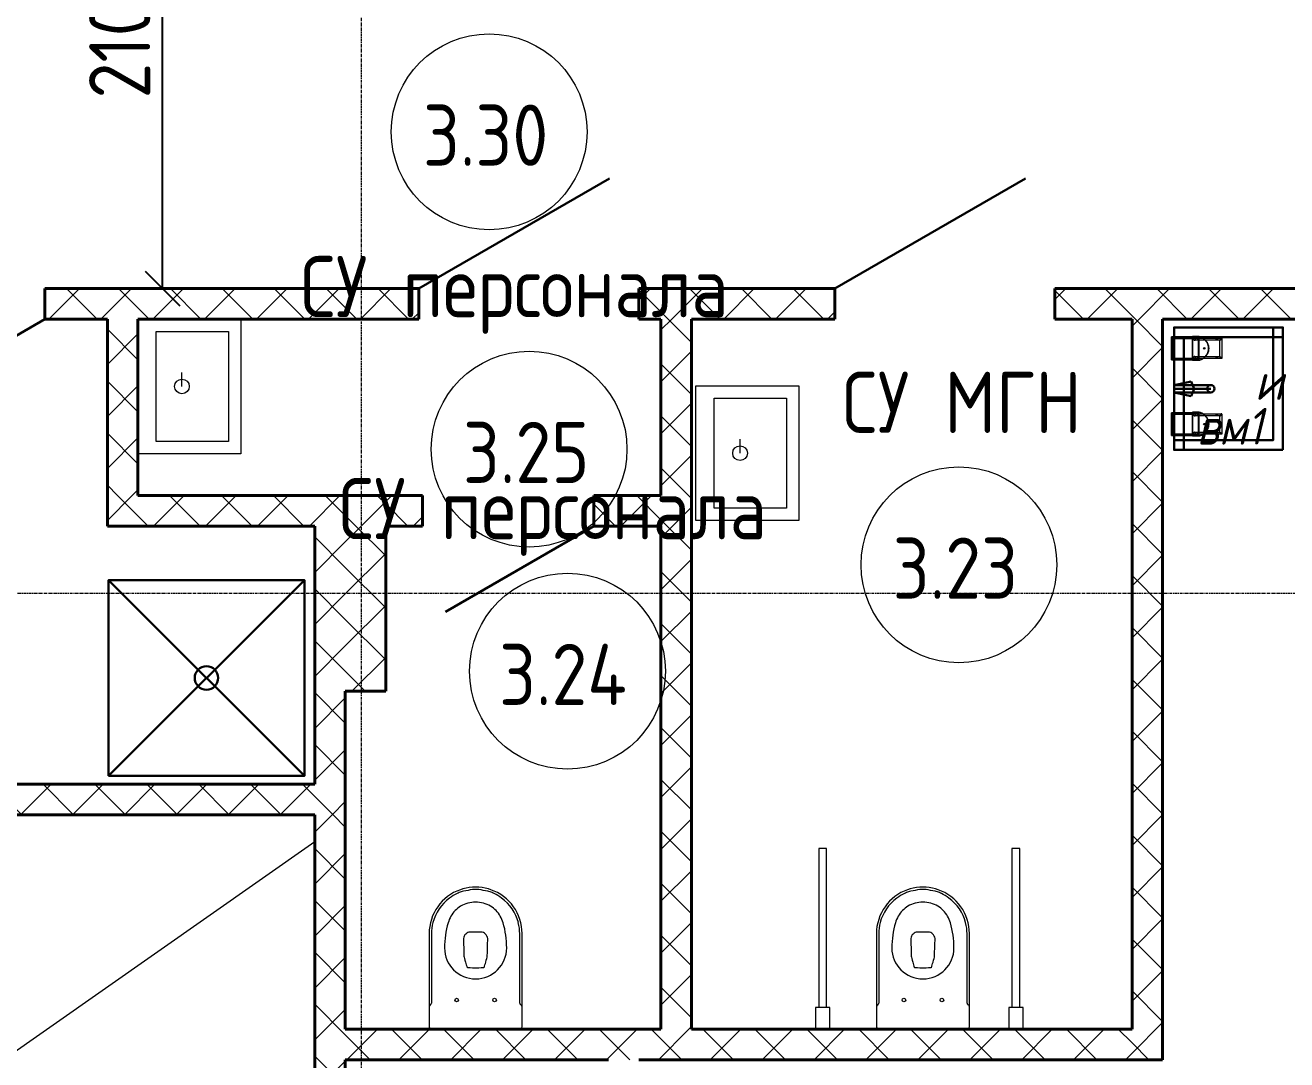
# Model space of a CAD drawing. Header units: millimetres. Extents: x -32954 to 151739, y -65671 to 56243.
# Drawn here: x -9423 to -4268, y -59098 to -54873 of the extents above; entities that cross this region are included whole.
import ezdxf

# ---------------------------------------------------------------- set-up
doc = ezdxf.new("R2010")
doc.units = ezdxf.units.MM
doc.linetypes.add('ADSK_Линия сетки', pattern=[21, 12, -3, 3, -3])
for name, color, linetype, lineweight in [('M-EQPM', 7, 'Continuous', 9), ('M-EQPM-IDEN', 7, 'Continuous', 9), ('SANINDUSA', 7, 'Continuous', 9), ('Двери', 7, 'Continuous', 18), ('Марки помещений', 7, 'Continuous', 18), ('Обобщенные модели', 7, 'Continuous', 18), ('Оси', 7, 'Continuous', 9), ('Панель', 7, 'Continuous', 30), ('Размеры', 7, 'Continuous', 9), ('Сантехнические приборы', 7, 'Continuous', 18), ('Стены разрез', 7, 'Continuous', 40), ('ТХ_оборудование', 6, 'Continuous', 30)]:
    doc.layers.add(name, color=color, linetype=linetype, lineweight=lineweight)
doc.layers.add('Линии', color=7, linetype='Continuous', lineweight=9, true_color=0x00a600)
doc.styles.add('GOST Common', font='GOST_Common.ttf', dxfattribs={"width": 0.9, "height": 250})
doc.styles.add('GOST Common_I', font='GOST_Common Italic.ttf', dxfattribs={"width": 0.9, "height": 150})
doc.dimstyles.new('ADSK_Проверочный', dxfattribs={"dimscale": 304.8, "dimtxt": 251.428749, "dimasz": 0.463911, "dimexe": 0.492126, "dimexo": 0.492126, "dimgap": 0.164042, "dimtad": 1, "dimdec": 0, "dimdsep": 46, "dimtxsty": 'GOST Common', "dimblk1": 'OBLIQUE', "dimblk2": 'OBLIQUE', "dimsah": 1, "dimcen": 0.09, "dimazin": 0, "dimtfac": 1, "dimtdec": 4, "dimtix": 1, "dimtmove": 0, "dimatfit": 3, "dimfxl": 1, "dimtvp": 1, "dimtolj": 1, "dimtzin": 0, "dimarcsym": 2})
pattern_1 = [(45, (-1e-11, -50353.12), (-106.066, 106.066), []), (135, (-1e-11, -50353.12), (-106.066, -106.066), [])]

# ---------------------------------------------------------------- blocks, each defined once
blk = doc.blocks.new('AC_Дверь_Однопольная_ПВХ - 860х2080h В Пр-644723-В_АР_ПЭ_03 Этаж')
at = {"layer": 'Панель'}
blk.add_line((-450, 62.5), (329.4, 512.5), dxfattribs=at)
blk = doc.blocks.new('Sanitary_Toilets_Sanindusa_New-WC-Care-F-D-Low-Level-Toilet - SanitaSimplesNewWccareDc129011004-293511-В_АР_ПЭ_03 Этаж')
at = {"layer": 'SANINDUSA'}
for p, q in [((72.9, 635.2), (62.7, 632)), ((187.3, 632), (177.1, 635.2)), ((-55.3, 452.5), (-55.3, 168.1)), ((305.3, 168.1), (305.3, 452.5))]:
    blk.add_line(p, q, dxfattribs=at)
at = {"layer": 'SANINDUSA', "flags": 128}
for points in [[(184.3, 623.3), (179.5, 624.7), (174.7, 625.7), (164.9, 627.6), (156, 629.4), (147.1, 630.9), (138.2, 632.2), (129.2, 633.1), (125, 633.4), (125.1, 633.4), (124.9, 633.4), (120.8, 633.1), (111.8, 632.2), (102.8, 630.9), (93.9, 629.3), (85.1, 627.6), (75.3, 625.7), (70.5, 624.7), (65.7, 623.3)], [(-65, 452.5), (-65, 202.7), (-65, 162.4), (-65, 72.5)], [(159.7, 312.6), (159.7, 312.7), (161.5, 319.3), (163.2, 325.7), (164.8, 331), (166.3, 336.1), (168.7, 343.8), (170.9, 351.2), (172, 356), (172.5, 361.2), (173, 377.5), (173.5, 393.8), (174.1, 410.3), (174.7, 426.8), (174.5, 432.2), (173.4, 437.5), (171.5, 442.5), (168.7, 447.1), (165.3, 451), (161.3, 454.3), (156.9, 456.7), (152.2, 458.2), (148.7, 458.8), (145.1, 459), (125, 458.9), (104.9, 459), (101.3, 458.8), (97.8, 458.2), (93.1, 456.7), (88.7, 454.3), (84.7, 451), (81.3, 447.1), (78.5, 442.5), (76.6, 437.5), (75.5, 432.2), (75.3, 426.8), (75.9, 410.3), (76.5, 393.8), (77, 377.5), (77.5, 361.2), (78, 356), (79.1, 351.2), (81.3, 343.8), (83.7, 336.1), (85.2, 331), (86.8, 325.7), (88.5, 319.3), (90.3, 312.7), (90.3, 312.6)], [(315, 72.5), (315, 162.4), (315, 202.7), (315, 452.5)], [(158.3, 312.5), (147.2, 312.3), (137.7, 312.2), (128.1, 312.1), (125, 312.1), (121.9, 312.1), (112.3, 312.2), (102.8, 312.3), (91.7, 312.5)]]:
    blk.add_lwpolyline(points, dxfattribs=at)
at = {"layer": 'SANINDUSA'}
for centre in [(47.5, 181.5), (202.5, 181.5)]:
    blk.add_circle(centre, 7.5, dxfattribs=at)
for centre, radius, start, end in [((125, 452.5), 190, 109.1388, 180), ((122.6, 465.5), 167.8, 109.8326, 115.7716), ((125, 452.5), 190, 74.0853, 105.9147), ((127.4, 465.5), 167.7, 64.2281, 70.1677), ((125, 452.5), 190, 0, 70.8612), ((125, 452.5), 180.3, 126.1419, 165.506), ((135.4, 437.5), 198.5, 115.5811, 126.0177), ((125, 464.5), 117, 90, 121.5459), ((125, 464.5), 117, 58.4541, 90), ((114.6, 437.5), 198.5, 53.981, 64.4202), ((125, 452.5), 180.3, 14.494, 53.8581), ((125, 464.5), 117, 135.5035, 163.7398), ((125, 464.5), 117, 121.5459, 135.5035), ((125, 464.5), 117, 44.4965, 58.4541), ((125, 464.5), 117, 16.2602, 44.4965), ((124.8, 452.5), 180.1, 165.4785, 179.9858), ((365, 394.5), 367, 163.7398, 180), ((-115, 394.5), 367, 0, 16.2602), ((125, 452.4), 180.3, 0.0208, 14.515), ((125, 394.5), 127, 180, 270), ((125, 394.5), 127, 270, 0), ((-61.6, 162.4), 3.44, 179.7156, 283.8439), ((-55.9, 159.4), 4.87, 120.6298, 184.2515), ((-60.2, 168.2), 4.95, 292.1319, 359.6178), ((310.2, 168.2), 4.95, 180.3822, 247.8681), ((305.9, 159.4), 4.87, 355.7485, 59.3702), ((311.6, 162.4), 3.45, 256.3503, 0.0903), ((-55, 72.5), 10, 180, 270), ((305, 72.5), 10, 270, 0)]:
    blk.add_arc(centre, radius, start, end, dxfattribs=at)
blk = doc.blocks.new('ADSK_Умывальник со смесителем - Умывальник-V7-В_АР_ПЭ_03 Этаж')
at = {"layer": 'Сантехнические приборы'}
for p, q in [((-275, -420), (-275, 0)), ((-275, 0), (275, 0)), ((275, 0), (275, -420)), ((-225, -370), (-225, -75)), ((-225, -75), (225, -75)), ((225, -75), (225, -370)), ((0, -180), (57, -180)), ((225, -370), (-225, -370)), ((275, -420), (-275, -420))]:
    blk.add_line(p, q, dxfattribs=at)
blk.add_circle((0, -180), 30, dxfattribs=at)
blk = doc.blocks.new('Mediclinics_Vertical stainless steel swing grab bar_BG0900x - BG0900C-V8-В_АР_ПЭ_03 Этаж')
at = {"layer": 'Обобщенные модели'}
for p, q in [((-6180.6, -7882), (-6180.6, -8532)), ((-6148.6, -7882), (-6180.6, -7882)), ((-6148.6, -8532), (-6148.6, -7882)), ((-6194.1, -8532), (-6194.1, -8617)), ((-6135.1, -8532), (-6194.1, -8532)), ((-6135.1, -8617), (-6135.1, -8532)), ((-6214.6, -8617), (-6214.6, -8620)), ((-6114.6, -8617), (-6214.6, -8617)), ((-6196.4, -8617), (-6202.9, -8617)), ((-6202.9, -8617), (-6196.4, -8617)), ((-6196.4, -8617), (-6202.9, -8617)), ((-6202.9, -8617), (-6196.4, -8617)), ((-6196.4, -8617), (-6202.9, -8617)), ((-6202.9, -8617), (-6196.4, -8617)), ((-6126.4, -8617), (-6132.9, -8617)), ((-6132.9, -8617), (-6126.4, -8617)), ((-6126.4, -8617), (-6132.9, -8617)), ((-6132.9, -8617), (-6126.4, -8617)), ((-6126.4, -8617), (-6132.9, -8617)), ((-6132.9, -8617), (-6126.4, -8617)), ((-6114.6, -8620), (-6114.6, -8617))]:
    blk.add_line(p, q, dxfattribs=at)
blk = doc.blocks.new('ADSK_Умывальник со смесителем - Умывальник-V9-В_АР_ПЭ_03 Этаж')
at = {"layer": 'Сантехнические приборы'}
for p, q in [((-275, -420), (-275, 0)), ((-225, -370), (-225, -75)), ((-225, -75), (225, -75)), ((225, -75), (225, -370)), ((0, -180), (57, -180)), ((225, -370), (-225, -370)), ((275, -420), (-275, -420))]:
    blk.add_line(p, q, dxfattribs=at)
blk.add_circle((0, -180), 30, dxfattribs=at)
blk = doc.blocks.new('AC_Дверь_Однопольная_ДеревяннаяВнутренняя_ГОСТ6629-88 - 660х2080h-665334-В_АР_ПЭ_03 Этаж')
at = {"layer": 'Панель'}
blk.add_line((-350, 62.5), (256.2, 412.5), dxfattribs=at)
blk = doc.blocks.new('AC_Дверь_Однопольная_ДеревяннаяНаружная_ГОСТ24698-81 - 860х2080h-657340-В_АР_ПЭ_03 Этаж')
at = {"layer": 'Панель'}
blk.add_line((-450, 62.5), (329.4, 512.5), dxfattribs=at)
blk = doc.blocks.new('ADSK_Марка_Помещение_2_ГОСТ21-501-2011 - Имя и Категория-86712-В_АР_ПЭ_03 Этаж')
at = {"layer": 'Марки помещений'}
blk.add_circle((0, 0), 4, dxfattribs=at)
blk = doc.blocks.new('_Oblique')
at = {"color": 0, "linetype": 'ByBlock', "lineweight": -2}
blk.add_line((-0.5, -0.5), (0.5, 0.5), dxfattribs=at)
blk = doc.blocks.new('*D226')
at = {"layer": 'Defpoints', "color": 0, "transparency": 16777216}
for p in [(-8862, -53848.1), (-8050, -53848.1), (-8050, -55948.1)]:
    blk.add_point(p, dxfattribs=at)
at = {"layer": 'Размеры', "color": 0, "lineweight": -2, "transparency": 16777216}
for p, q in [((-8200, -53848.1), (-9012, -53848.1)), ((-8862, -55948.1), (-8862, -53848.1)), ((-8200, -55948.1), (-9012, -55948.1))]:
    blk.add_line(p, q, dxfattribs=at)
at = {"layer": 'Размеры', "color": 0, "lineweight": -2, "transparency": 16777216, "xscale": 141.4, "yscale": 141.4, "zscale": 141.4}
for p, rotation in [((-8862, -53848.1), 90), ((-8862, -55948.1), 270)]:
    blk.add_blockref('_Oblique', p, dxfattribs=dict(at, rotation=rotation))
at = {"layer": 'Размеры', "color": 0, "transparency": 16777216, "insert": (-9037, -54898.1), "char_height": 250, "width": 700.591, "attachment_point": 5, "rotation": 90, "style": 'GOST Common'}
blk.add_mtext('\\A1;2100', dxfattribs=at)
blk = doc.blocks.new('б_п_Диспенсер мыла - Диспенсер для мыла-8001085-О_ТХ_01')
at = {"layer": 'M-EQPM'}
for p, q in [((46.3, 113), (-46.5, 113)), ((-46.5, 113), (-46.5, 46.7)), ((-46.5, 94.4), (-46.5, 113)), ((-46.5, 113), (46.3, 113)), ((41.3, 108), (-41.5, 108)), ((-41.5, 108), (-41.5, 46.7)), ((-41.5, 108), (41.3, 108)), ((-41.5, 3.9), (-41.5, 108)), ((-40.8, 106.9), (-40.8, 46.9)), ((-40.8, 26.9), (-40.8, 106.9)), ((40.7, 106.9), (-40.8, 106.9)), ((-40.8, 106.9), (40.7, 106.9)), ((40.7, 106.9), (40.7, 26.9)), ((40.7, 46.9), (40.7, 106.9)), ((41.3, 46.7), (41.3, 108)), ((41.3, 108), (41.3, 3.9)), ((46.3, 113), (46.3, 94.4)), ((46.3, 46.7), (46.3, 113)), ((-46.5, 23.9), (-46.5, 94.4)), ((46.3, 94.4), (46.3, 23.9)), ((48, 27.1), (-48, 27.1)), ((-48, 21.5), (-48, 27.1)), ((-48, 27.1), (-48, 27.1)), ((-48, 27.1), (-48, 15.3)), ((-48, -0.9), (-48, 21.5)), ((-48, 15.3), (-48, 10.4)), ((-48, 10.4), (-48, 5.9)), ((-48, 5.9), (-48, -0.9)), ((-46.5, 46.7), (-46.5, 27.1)), ((-46.5, 27.1), (-46.5, 1.2)), ((-46.5, 1.2), (-46.5, 23.9)), ((-46.5, 1.2), (46.3, 1.2)), ((-41.6, 18.1), (-41.6, 10.8)), ((-41.6, 18.1), (-41.6, -72.8)), ((-41.5, 46.7), (-41.5, 27.1)), ((-41.5, 27.1), (-41.5, 3.9)), ((-41.5, 3.9), (41.3, 3.9)), ((-40.8, 46.9), (-40.8, 26.9)), ((-40.8, 26.9), (40.7, 26.9)), ((-33.6, 10.8), (-33.6, 18.1)), ((-33.6, -72.8), (-33.6, 18.1)), ((33.6, 18.1), (33.6, 10.8)), ((33.6, 18.1), (33.6, -72.8)), ((40.7, 26.9), (40.7, 46.9)), ((41.3, 27.1), (41.3, 46.7)), ((41.3, 3.9), (41.3, 27.1)), ((41.6, 10.8), (41.6, 18.1)), ((41.6, -72.8), (41.6, 18.1)), ((46.3, 27.1), (46.3, 46.7)), ((46.3, 1.2), (46.3, 27.1)), ((46.3, 23.9), (46.3, 1.2)), ((48, 15.3), (48, 27.1)), ((48, 27.1), (48, 27.1)), ((48, 27.1), (48, 21.5)), ((48, 21.5), (48, -0.9)), ((48, 10.4), (48, 15.3)), ((48, 5.9), (48, 10.4)), ((48, -0.9), (48, 5.9)), ((-41.6, -71.5), (-41.6, -92.3)), ((-41.1, -92.8), (40.8, -92.8)), ((33.9, -84.8), (-34.2, -84.8)), ((-33.6, -85.4), (-33.6, -71.5)), ((33.4, -71.5), (33.4, -85.4)), ((41.4, -92.3), (41.4, -71.5))]:
    blk.add_line(p, q, dxfattribs=at)
at = {"layer": 'M-EQPM', "flags": 128}
for points in [[(-46.9, -5.1), (-47.5, -3), (-48, -0.9)], [(43.2, -13.6), (36.5, -23.2), (27.6, -30.9), (17.2, -36.3), (5.9, -39), (-5.9, -39), (-17.2, -36.3), (-27.6, -30.9), (-36.5, -23.2), (-43.2, -13.6)], [(48, -0.9), (47.5, -3), (46.9, -5.1)]]:
    blk.add_lwpolyline(points, dxfattribs=at)
at = {"layer": 'M-EQPM'}
for start, end in [(360, 180), (0, 180), (180, 360), (180, 360)]:
    blk.add_arc((0, -21), 3, start, end, dxfattribs=at)
for centre, major_axis, ratio, start_param, end_param in [((-37.6, 10.8), (-4, 0), 0.994522, 3.141593, 6.283185), ((-37.6, 10.8), (-4, 0), 0.994522, 0, 3.141593), ((37.6, 10.8), (-4, 0), 0.994522, 3.141593, 6.283185), ((37.6, 10.8), (-4, 0), 0.994522, 0, 3.141593), ((-37.6, -71.5), (-3.99, 0), 0.5, 3.141593, 6.283185), ((-37.6, -72.8), (4, 0), 0.5, 0, 3.141593), ((-37.6, -71.5), (3.99, 0), 0.5, 3.141593, 6.283185), ((-37.6, -72.8), (4, 0), 0.5, 3.141593, 6.283185), ((37.4, -71.5), (-3.99, 0), 0.5, 3.141593, 6.283185), ((37.4, -71.5), (3.99, 0), 0.5, 3.141593, 6.283185), ((37.6, -72.8), (4, 0), 0.5, 0, 3.141593), ((37.6, -72.8), (4, 0), 0.5, 3.141593, 6.283185)]:
    blk.add_ellipse(centre, major_axis=major_axis, ratio=ratio, start_param=start_param, end_param=end_param, dxfattribs=at)
for points, knots in [([(-41.6, 18.1), (-41.6, 18.5), (-41.5, 19.1), (-41.3, 19.8), (-41, 20.3), (-40.8, 20.7), (-40.4, 21.2), (-40, 21.5), (-39.4, 21.9), (-38.6, 22.3), (-37.6, 22.4), (-36.5, 22.3), (-35.7, 21.9), (-35.1, 21.5), (-34.7, 21.2), (-34.4, 20.7), (-34.1, 20.3), (-33.9, 19.8), (-33.6, 19.1), (-33.6, 18.5), (-33.6, 18.1)], [0, 0, 0, 0, 0.083333, 0.125, 0.166667, 0.208333, 0.25, 0.291667, 0.333333, 0.416667, 0.5, 0.583333, 0.666667, 0.708333, 0.75, 0.791667, 0.833333, 0.875, 0.916667, 1, 1, 1, 1]), ([(-33.6, 18.1), (-33.6, 17.8), (-33.6, 17.2), (-33.9, 16.5), (-34.1, 16), (-34.4, 15.5), (-34.7, 15.1), (-35.1, 14.8), (-35.7, 14.3), (-36.5, 14), (-37.6, 13.8), (-38.6, 14), (-39.4, 14.3), (-40, 14.8), (-40.4, 15.1), (-40.8, 15.5), (-41, 16), (-41.3, 16.5), (-41.5, 17.2), (-41.6, 17.8), (-41.6, 18.1)], [0, 0, 0, 0, 0.083333, 0.125, 0.166667, 0.208333, 0.25, 0.291667, 0.333333, 0.416667, 0.5, 0.583333, 0.666667, 0.708333, 0.75, 0.791667, 0.833333, 0.875, 0.916667, 1, 1, 1, 1]), ([(33.6, 18.1), (33.6, 18.5), (33.6, 19.1), (33.9, 19.8), (34.1, 20.3), (34.4, 20.7), (34.7, 21.2), (35.1, 21.5), (35.7, 21.9), (36.5, 22.3), (37.6, 22.4), (38.6, 22.3), (39.4, 21.9), (40, 21.5), (40.4, 21.2), (40.8, 20.7), (41, 20.3), (41.3, 19.8), (41.5, 19.1), (41.6, 18.5), (41.6, 18.1)], [0, 0, 0, 0, 0.083333, 0.125, 0.166667, 0.208333, 0.25, 0.291667, 0.333333, 0.416667, 0.5, 0.583333, 0.666667, 0.708333, 0.75, 0.791667, 0.833333, 0.875, 0.916667, 1, 1, 1, 1]), ([(41.6, 18.1), (41.6, 17.8), (41.5, 17.2), (41.3, 16.5), (41, 16), (40.8, 15.5), (40.4, 15.1), (40, 14.8), (39.4, 14.3), (38.6, 14), (37.6, 13.8), (36.5, 14), (35.7, 14.3), (35.1, 14.8), (34.7, 15.1), (34.4, 15.5), (34.1, 16), (33.9, 16.5), (33.6, 17.2), (33.6, 17.8), (33.6, 18.1)], [0, 0, 0, 0, 0.083333, 0.125, 0.166667, 0.208333, 0.25, 0.291667, 0.333333, 0.416667, 0.5, 0.583333, 0.666667, 0.708333, 0.75, 0.791667, 0.833333, 0.875, 0.916667, 1, 1, 1, 1]), ([(-48, -0.9), (-47.4, -3.4), (-46, -8.1), (-42.9, -14.6), (-39.5, -19.7), (-36.3, -23.4), (-33.8, -26), (-31, -28.4), (-28, -30.7), (-24.9, -32.7), (-21.7, -34.4), (-18.3, -35.9), (-14.7, -37.2), (-11.1, -38.2), (-7.2, -38.9), (-2.9, -39.4), (1.9, -39.4), (6.6, -39), (12.6, -37.9), (18.7, -35.9), (24.1, -33.2), (28, -30.7), (31.7, -27.9), (36.2, -23.8), (43.1, -15.3), (46.6, -7), (48, -0.9)], [0, 0, 0, 0, 0.055556, 0.111111, 0.166667, 0.194444, 0.222222, 0.25, 0.277778, 0.305556, 0.333333, 0.361111, 0.388889, 0.416667, 0.444444, 0.479167, 0.513889, 0.548611, 0.583333, 0.652778, 0.6875, 0.722222, 0.756944, 0.791667, 0.861111, 1, 1, 1, 1]), ([(-43.2, -13.6), (-43.5, -13.1), (-44.1, -12.1), (-45.1, -9.9), (-46, -7.7), (-46.6, -5.8), (-46.8, -5.2), (-46.9, -5.1)], [0, 0, 0, 0, 0.142857, 0.285714, 0.571429, 0.785714, 1, 1, 1, 1]), ([(46.9, -5.1), (46.8, -5.3), (46.5, -6.2), (45.7, -8.3), (45.1, -9.9), (44.7, -10.7), (44.2, -11.9), (43.7, -12.9), (43.2, -13.6)], [0, 0, 0, 0, 0.285714, 0.571429, 0.678571, 0.732143, 0.785714, 1, 1, 1, 1]), ([(-41.6, -92.3), (-41.6, -92.1), (-41.5, -91.8), (-41.3, -91.2), (-41.1, -90.8), (-40.8, -90.4), (-40.6, -90.1), (-40.4, -89.8), (-40, -89.3), (-39.7, -88.9), (-39.4, -88.5), (-39.1, -88.3), (-38.9, -88), (-38.6, -87.8), (-38.4, -87.5), (-38.1, -87.3), (-37.9, -87), (-37.6, -86.8), (-37.4, -86.6), (-37.1, -86.4), (-36.8, -86.2), (-36.6, -86), (-36.3, -85.8), (-36.1, -85.6), (-35.8, -85.5), (-35.6, -85.4), (-35.4, -85.2), (-35.1, -85.1), (-34.8, -85), (-34.6, -84.9), (-34.4, -84.8), (-34.1, -84.8), (-33.9, -84.8), (-33.7, -85), (-33.6, -85.2), (-33.6, -85.4)], [0, 0, 0, 0, 0.083333, 0.125, 0.166667, 0.208333, 0.229167, 0.25, 0.291667, 0.333333, 0.354167, 0.375, 0.395833, 0.416667, 0.4375, 0.458333, 0.479167, 0.5, 0.520833, 0.541667, 0.5625, 0.583333, 0.604167, 0.625, 0.645833, 0.666667, 0.6875, 0.708333, 0.75, 0.770833, 0.791667, 0.833333, 0.875, 0.916667, 1, 1, 1, 1]), ([(-33.6, -85.4), (-33.6, -85.5), (-33.7, -85.8), (-33.9, -86.4), (-34.1, -86.8), (-34.4, -87.2), (-34.6, -87.5), (-34.8, -87.9), (-35.2, -88.3), (-35.5, -88.7), (-35.8, -89.1), (-36.1, -89.3), (-36.3, -89.6), (-36.6, -89.8), (-36.8, -90.1), (-37.1, -90.3), (-37.4, -90.6), (-37.6, -90.8), (-37.9, -91), (-38.1, -91.2), (-38.4, -91.4), (-38.6, -91.6), (-38.9, -91.8), (-39.1, -92), (-39.4, -92.1), (-39.6, -92.3), (-39.8, -92.4), (-40.1, -92.5), (-40.4, -92.6), (-40.6, -92.7), (-40.8, -92.8), (-41.1, -92.8), (-41.3, -92.8), (-41.5, -92.6), (-41.6, -92.4), (-41.6, -92.3)], [0, 0, 0, 0, 0.083333, 0.125, 0.166667, 0.208333, 0.229167, 0.25, 0.291667, 0.333333, 0.354167, 0.375, 0.395833, 0.416667, 0.4375, 0.458333, 0.479167, 0.5, 0.520833, 0.541667, 0.5625, 0.583333, 0.604167, 0.625, 0.645833, 0.666667, 0.6875, 0.708333, 0.75, 0.770833, 0.791667, 0.833333, 0.875, 0.916667, 1, 1, 1, 1]), ([(41.4, -92.3), (41.4, -92.1), (41.3, -91.8), (41.1, -91.2), (40.9, -90.8), (40.6, -90.4), (40.4, -90.1), (40.2, -89.8), (39.8, -89.3), (39.5, -88.9), (39.2, -88.5), (38.9, -88.3), (38.7, -88), (38.4, -87.8), (38.2, -87.5), (37.9, -87.3), (37.6, -87), (37.4, -86.8), (37.1, -86.6), (36.9, -86.4), (36.6, -86.2), (36.4, -86), (36.1, -85.8), (35.9, -85.6), (35.6, -85.5), (35.4, -85.4), (35.2, -85.2), (34.9, -85.1), (34.6, -85), (34.4, -84.9), (34.2, -84.8), (33.9, -84.8), (33.7, -84.8), (33.5, -85), (33.4, -85.2), (33.4, -85.4)], [0, 0, 0, 0, 0.083333, 0.125, 0.166667, 0.208333, 0.229167, 0.25, 0.291667, 0.333333, 0.354167, 0.375, 0.395833, 0.416667, 0.4375, 0.458333, 0.479167, 0.5, 0.520833, 0.541667, 0.5625, 0.583333, 0.604167, 0.625, 0.645833, 0.666667, 0.6875, 0.708333, 0.75, 0.770833, 0.791667, 0.833333, 0.875, 0.916667, 1, 1, 1, 1]), ([(33.4, -85.4), (33.4, -85.5), (33.5, -85.8), (33.7, -86.4), (33.9, -86.8), (34.2, -87.2), (34.4, -87.5), (34.6, -87.9), (35, -88.3), (35.3, -88.7), (35.6, -89.1), (35.9, -89.3), (36.1, -89.6), (36.4, -89.8), (36.6, -90.1), (36.9, -90.3), (37.1, -90.6), (37.4, -90.8), (37.6, -91), (37.9, -91.2), (38.2, -91.4), (38.4, -91.6), (38.7, -91.8), (38.9, -92), (39.2, -92.1), (39.4, -92.3), (39.6, -92.4), (39.9, -92.5), (40.2, -92.6), (40.4, -92.7), (40.6, -92.8), (40.9, -92.8), (41.1, -92.8), (41.3, -92.6), (41.4, -92.4), (41.4, -92.3)], [0, 0, 0, 0, 0.083333, 0.125, 0.166667, 0.208333, 0.229167, 0.25, 0.291667, 0.333333, 0.354167, 0.375, 0.395833, 0.416667, 0.4375, 0.458333, 0.479167, 0.5, 0.520833, 0.541667, 0.5625, 0.583333, 0.604167, 0.625, 0.645833, 0.666667, 0.6875, 0.708333, 0.75, 0.770833, 0.791667, 0.833333, 0.875, 0.916667, 1, 1, 1, 1])]:
    blk.add_open_spline(points, degree=3, knots=knots, dxfattribs=at)
blk = doc.blocks.new('б_п_Диспенсер антисептика - Диспенсер антисептика-8001080-О_ТХ_01')
at = {"layer": 'M-EQPM'}
for p, q in [((46.3, 113), (-46.5, 113)), ((-46.5, 113), (-46.5, 46.7)), ((-46.5, 94.4), (-46.5, 113)), ((-46.5, 113), (46.3, 113)), ((41.3, 108), (-41.5, 108)), ((-41.5, 108), (-41.5, 46.7)), ((-41.5, 108), (41.3, 108)), ((-41.5, 3.9), (-41.5, 108)), ((-40.8, 106.9), (-40.8, 46.9)), ((-40.8, 26.9), (-40.8, 106.9)), ((40.7, 106.9), (-40.8, 106.9)), ((-40.8, 106.9), (40.7, 106.9)), ((40.7, 106.9), (40.7, 26.9)), ((40.7, 46.9), (40.7, 106.9)), ((41.3, 46.7), (41.3, 108)), ((41.3, 108), (41.3, 3.9)), ((46.3, 113), (46.3, 94.4)), ((46.3, 46.7), (46.3, 113)), ((-46.5, 23.9), (-46.5, 94.4)), ((46.3, 94.4), (46.3, 23.9)), ((48, 27.1), (-48, 27.1)), ((-48, 21.5), (-48, 27.1)), ((-48, 27.1), (-48, 27.1)), ((-48, 27.1), (-48, 15.3)), ((-48, -0.9), (-48, 21.5)), ((-48, 15.3), (-48, 10.4)), ((-48, 10.4), (-48, 5.9)), ((-48, 5.9), (-48, -0.9)), ((-46.5, 46.7), (-46.5, 27.1)), ((-46.5, 27.1), (-46.5, 1.2)), ((-46.5, 1.2), (-46.5, 23.9)), ((-46.5, 1.2), (46.3, 1.2)), ((-41.6, 18.1), (-41.6, 10.8)), ((-41.6, 18.1), (-41.6, -72.8)), ((-41.5, 46.7), (-41.5, 27.1)), ((-41.5, 27.1), (-41.5, 3.9)), ((-41.5, 3.9), (41.3, 3.9)), ((-40.8, 46.9), (-40.8, 26.9)), ((-40.8, 26.9), (40.7, 26.9)), ((-33.6, 10.8), (-33.6, 18.1)), ((-33.6, -72.8), (-33.6, 18.1)), ((33.6, 18.1), (33.6, 10.8)), ((33.6, 18.1), (33.6, -72.8)), ((40.7, 26.9), (40.7, 46.9)), ((41.3, 27.1), (41.3, 46.7)), ((41.3, 3.9), (41.3, 27.1)), ((41.6, 10.8), (41.6, 18.1)), ((41.6, -72.8), (41.6, 18.1)), ((46.3, 27.1), (46.3, 46.7)), ((46.3, 1.2), (46.3, 27.1)), ((46.3, 23.9), (46.3, 1.2)), ((48, 15.3), (48, 27.1)), ((48, 27.1), (48, 27.1)), ((48, 27.1), (48, 21.5)), ((48, 21.5), (48, -0.9)), ((48, 10.4), (48, 15.3)), ((48, 5.9), (48, 10.4)), ((48, -0.9), (48, 5.9)), ((-41.6, -71.5), (-41.6, -92.3)), ((-41.1, -92.8), (40.8, -92.8)), ((33.9, -84.8), (-34.2, -84.8)), ((-33.6, -85.4), (-33.6, -71.5)), ((33.4, -71.5), (33.4, -85.4)), ((41.4, -92.3), (41.4, -71.5))]:
    blk.add_line(p, q, dxfattribs=at)
at = {"layer": 'M-EQPM', "flags": 128}
for points in [[(-46.9, -5.1), (-47.5, -3), (-48, -0.9)], [(43.2, -13.6), (36.5, -23.2), (27.6, -30.9), (17.2, -36.3), (5.9, -39), (-5.9, -39), (-17.2, -36.3), (-27.6, -30.9), (-36.5, -23.2), (-43.2, -13.6)], [(48, -0.9), (47.5, -3), (46.9, -5.1)]]:
    blk.add_lwpolyline(points, dxfattribs=at)
at = {"layer": 'M-EQPM'}
for start, end in [(360, 180), (0, 180), (180, 360), (180, 360)]:
    blk.add_arc((0, -21), 3, start, end, dxfattribs=at)
for centre, major_axis, ratio, start_param, end_param in [((-37.6, 10.8), (-4, 0), 0.994522, 3.141593, 6.283185), ((-37.6, 10.8), (-4, 0), 0.994522, 0, 3.141593), ((37.6, 10.8), (-4, 0), 0.994522, 3.141593, 6.283185), ((37.6, 10.8), (-4, 0), 0.994522, 0, 3.141593), ((-37.6, -71.5), (-3.99, 0), 0.5, 3.141593, 6.283185), ((-37.6, -72.8), (4, 0), 0.5, 0, 3.141593), ((-37.6, -71.5), (3.99, 0), 0.5, 3.141593, 6.283185), ((-37.6, -72.8), (4, 0), 0.5, 3.141593, 6.283185), ((37.4, -71.5), (-3.99, 0), 0.5, 3.141593, 6.283185), ((37.4, -71.5), (3.99, 0), 0.5, 3.141593, 6.283185), ((37.6, -72.8), (4, 0), 0.5, 0, 3.141593), ((37.6, -72.8), (4, 0), 0.5, 3.141593, 6.283185)]:
    blk.add_ellipse(centre, major_axis=major_axis, ratio=ratio, start_param=start_param, end_param=end_param, dxfattribs=at)
for points, knots in [([(-41.6, 18.1), (-41.6, 18.5), (-41.5, 19.1), (-41.3, 19.8), (-41, 20.3), (-40.8, 20.7), (-40.4, 21.2), (-40, 21.5), (-39.4, 21.9), (-38.6, 22.3), (-37.6, 22.4), (-36.5, 22.3), (-35.7, 21.9), (-35.1, 21.5), (-34.7, 21.2), (-34.4, 20.7), (-34.1, 20.3), (-33.9, 19.8), (-33.6, 19.1), (-33.6, 18.5), (-33.6, 18.1)], [0, 0, 0, 0, 0.083333, 0.125, 0.166667, 0.208333, 0.25, 0.291667, 0.333333, 0.416667, 0.5, 0.583333, 0.666667, 0.708333, 0.75, 0.791667, 0.833333, 0.875, 0.916667, 1, 1, 1, 1]), ([(-33.6, 18.1), (-33.6, 17.8), (-33.6, 17.2), (-33.9, 16.5), (-34.1, 16), (-34.4, 15.5), (-34.7, 15.1), (-35.1, 14.8), (-35.7, 14.3), (-36.5, 14), (-37.6, 13.8), (-38.6, 14), (-39.4, 14.3), (-40, 14.8), (-40.4, 15.1), (-40.8, 15.5), (-41, 16), (-41.3, 16.5), (-41.5, 17.2), (-41.6, 17.8), (-41.6, 18.1)], [0, 0, 0, 0, 0.083333, 0.125, 0.166667, 0.208333, 0.25, 0.291667, 0.333333, 0.416667, 0.5, 0.583333, 0.666667, 0.708333, 0.75, 0.791667, 0.833333, 0.875, 0.916667, 1, 1, 1, 1]), ([(33.6, 18.1), (33.6, 18.5), (33.6, 19.1), (33.9, 19.8), (34.1, 20.3), (34.4, 20.7), (34.7, 21.2), (35.1, 21.5), (35.7, 21.9), (36.5, 22.3), (37.6, 22.4), (38.6, 22.3), (39.4, 21.9), (40, 21.5), (40.4, 21.2), (40.8, 20.7), (41, 20.3), (41.3, 19.8), (41.5, 19.1), (41.6, 18.5), (41.6, 18.1)], [0, 0, 0, 0, 0.083333, 0.125, 0.166667, 0.208333, 0.25, 0.291667, 0.333333, 0.416667, 0.5, 0.583333, 0.666667, 0.708333, 0.75, 0.791667, 0.833333, 0.875, 0.916667, 1, 1, 1, 1]), ([(41.6, 18.1), (41.6, 17.8), (41.5, 17.2), (41.3, 16.5), (41, 16), (40.8, 15.5), (40.4, 15.1), (40, 14.8), (39.4, 14.3), (38.6, 14), (37.6, 13.8), (36.5, 14), (35.7, 14.3), (35.1, 14.8), (34.7, 15.1), (34.4, 15.5), (34.1, 16), (33.9, 16.5), (33.6, 17.2), (33.6, 17.8), (33.6, 18.1)], [0, 0, 0, 0, 0.083333, 0.125, 0.166667, 0.208333, 0.25, 0.291667, 0.333333, 0.416667, 0.5, 0.583333, 0.666667, 0.708333, 0.75, 0.791667, 0.833333, 0.875, 0.916667, 1, 1, 1, 1]), ([(-48, -0.9), (-47.4, -3.4), (-46, -8.1), (-42.9, -14.6), (-39.5, -19.7), (-36.3, -23.4), (-33.8, -26), (-31, -28.4), (-28, -30.7), (-24.9, -32.7), (-21.7, -34.4), (-18.3, -35.9), (-14.7, -37.2), (-11.1, -38.2), (-7.2, -38.9), (-2.9, -39.4), (1.9, -39.4), (6.6, -39), (12.6, -37.9), (18.7, -35.9), (24.1, -33.2), (28, -30.7), (31.7, -27.9), (36.2, -23.8), (43.1, -15.3), (46.6, -7), (48, -0.9)], [0, 0, 0, 0, 0.055556, 0.111111, 0.166667, 0.194444, 0.222222, 0.25, 0.277778, 0.305556, 0.333333, 0.361111, 0.388889, 0.416667, 0.444444, 0.479167, 0.513889, 0.548611, 0.583333, 0.652778, 0.6875, 0.722222, 0.756944, 0.791667, 0.861111, 1, 1, 1, 1]), ([(-43.2, -13.6), (-43.5, -13.1), (-44.1, -12.1), (-45.1, -9.9), (-46, -7.7), (-46.6, -5.8), (-46.8, -5.2), (-46.9, -5.1)], [0, 0, 0, 0, 0.142857, 0.285714, 0.571429, 0.785714, 1, 1, 1, 1]), ([(46.9, -5.1), (46.8, -5.3), (46.5, -6.2), (45.7, -8.3), (45.1, -9.9), (44.7, -10.7), (44.2, -11.9), (43.7, -12.9), (43.2, -13.6)], [0, 0, 0, 0, 0.285714, 0.571429, 0.678571, 0.732143, 0.785714, 1, 1, 1, 1]), ([(-41.6, -92.3), (-41.6, -92.1), (-41.5, -91.8), (-41.3, -91.2), (-41.1, -90.8), (-40.8, -90.4), (-40.6, -90.1), (-40.4, -89.8), (-40, -89.3), (-39.7, -88.9), (-39.4, -88.5), (-39.1, -88.3), (-38.9, -88), (-38.6, -87.8), (-38.4, -87.5), (-38.1, -87.3), (-37.9, -87), (-37.6, -86.8), (-37.4, -86.6), (-37.1, -86.4), (-36.8, -86.2), (-36.6, -86), (-36.3, -85.8), (-36.1, -85.6), (-35.8, -85.5), (-35.6, -85.4), (-35.4, -85.2), (-35.1, -85.1), (-34.8, -85), (-34.6, -84.9), (-34.4, -84.8), (-34.1, -84.8), (-33.9, -84.8), (-33.7, -85), (-33.6, -85.2), (-33.6, -85.4)], [0, 0, 0, 0, 0.083333, 0.125, 0.166667, 0.208333, 0.229167, 0.25, 0.291667, 0.333333, 0.354167, 0.375, 0.395833, 0.416667, 0.4375, 0.458333, 0.479167, 0.5, 0.520833, 0.541667, 0.5625, 0.583333, 0.604167, 0.625, 0.645833, 0.666667, 0.6875, 0.708333, 0.75, 0.770833, 0.791667, 0.833333, 0.875, 0.916667, 1, 1, 1, 1]), ([(-33.6, -85.4), (-33.6, -85.5), (-33.7, -85.8), (-33.9, -86.4), (-34.1, -86.8), (-34.4, -87.2), (-34.6, -87.5), (-34.8, -87.9), (-35.2, -88.3), (-35.5, -88.7), (-35.8, -89.1), (-36.1, -89.3), (-36.3, -89.6), (-36.6, -89.8), (-36.8, -90.1), (-37.1, -90.3), (-37.4, -90.6), (-37.6, -90.8), (-37.9, -91), (-38.1, -91.2), (-38.4, -91.4), (-38.6, -91.6), (-38.9, -91.8), (-39.1, -92), (-39.4, -92.1), (-39.6, -92.3), (-39.8, -92.4), (-40.1, -92.5), (-40.4, -92.6), (-40.6, -92.7), (-40.8, -92.8), (-41.1, -92.8), (-41.3, -92.8), (-41.5, -92.6), (-41.6, -92.4), (-41.6, -92.3)], [0, 0, 0, 0, 0.083333, 0.125, 0.166667, 0.208333, 0.229167, 0.25, 0.291667, 0.333333, 0.354167, 0.375, 0.395833, 0.416667, 0.4375, 0.458333, 0.479167, 0.5, 0.520833, 0.541667, 0.5625, 0.583333, 0.604167, 0.625, 0.645833, 0.666667, 0.6875, 0.708333, 0.75, 0.770833, 0.791667, 0.833333, 0.875, 0.916667, 1, 1, 1, 1]), ([(41.4, -92.3), (41.4, -92.1), (41.3, -91.8), (41.1, -91.2), (40.9, -90.8), (40.6, -90.4), (40.4, -90.1), (40.2, -89.8), (39.8, -89.3), (39.5, -88.9), (39.2, -88.5), (38.9, -88.3), (38.7, -88), (38.4, -87.8), (38.2, -87.5), (37.9, -87.3), (37.6, -87), (37.4, -86.8), (37.1, -86.6), (36.9, -86.4), (36.6, -86.2), (36.4, -86), (36.1, -85.8), (35.9, -85.6), (35.6, -85.5), (35.4, -85.4), (35.2, -85.2), (34.9, -85.1), (34.6, -85), (34.4, -84.9), (34.2, -84.8), (33.9, -84.8), (33.7, -84.8), (33.5, -85), (33.4, -85.2), (33.4, -85.4)], [0, 0, 0, 0, 0.083333, 0.125, 0.166667, 0.208333, 0.229167, 0.25, 0.291667, 0.333333, 0.354167, 0.375, 0.395833, 0.416667, 0.4375, 0.458333, 0.479167, 0.5, 0.520833, 0.541667, 0.5625, 0.583333, 0.604167, 0.625, 0.645833, 0.666667, 0.6875, 0.708333, 0.75, 0.770833, 0.791667, 0.833333, 0.875, 0.916667, 1, 1, 1, 1]), ([(33.4, -85.4), (33.4, -85.5), (33.5, -85.8), (33.7, -86.4), (33.9, -86.8), (34.2, -87.2), (34.4, -87.5), (34.6, -87.9), (35, -88.3), (35.3, -88.7), (35.6, -89.1), (35.9, -89.3), (36.1, -89.6), (36.4, -89.8), (36.6, -90.1), (36.9, -90.3), (37.1, -90.6), (37.4, -90.8), (37.6, -91), (37.9, -91.2), (38.2, -91.4), (38.4, -91.6), (38.7, -91.8), (38.9, -92), (39.2, -92.1), (39.4, -92.3), (39.6, -92.4), (39.9, -92.5), (40.2, -92.6), (40.4, -92.7), (40.6, -92.8), (40.9, -92.8), (41.1, -92.8), (41.3, -92.6), (41.4, -92.4), (41.4, -92.3)], [0, 0, 0, 0, 0.083333, 0.125, 0.166667, 0.208333, 0.229167, 0.25, 0.291667, 0.333333, 0.354167, 0.375, 0.395833, 0.416667, 0.4375, 0.458333, 0.479167, 0.5, 0.520833, 0.541667, 0.5625, 0.583333, 0.604167, 0.625, 0.645833, 0.666667, 0.6875, 0.708333, 0.75, 0.770833, 0.791667, 0.833333, 0.875, 0.916667, 1, 1, 1, 1])]:
    blk.add_open_spline(points, degree=3, knots=knots, dxfattribs=at)
blk = doc.blocks.new('Раковина МОН0006')
at = {"layer": 'ТХ_оборудование', "color": 1}
for p, q in [((88921, 428751.1), (88921, 428501.1)), ((88839, 428501.1), (88851, 428531.1)), ((88851, 428531.1), (88921, 428516.1)), ((88921, 428516.1), (88771, 428516.1)), ((88921, 428501.1), (88771, 428501.1)), ((88921, 428486.1), (88771, 428486.1)), ((88851, 428501.1), (88839, 428501.1)), ((88839, 428501.1), (88851, 428471.1)), ((88851, 428471.1), (88921, 428486.1))]:
    blk.add_line(p, q, dxfattribs=at)
for points in [[(88476, 428251.1), (88921, 428251.1), (88921, 428751.1), (88476, 428751.1)], [(88476, 428751.1), (88516, 428751.1), (88516, 428711.1), (88476, 428711.1)], [(88516, 428711.1), (88881, 428711.1), (88881, 428291.1), (88516, 428291.1)], [(88881, 428291.1), (88921, 428291.1), (88921, 428251.1), (88881, 428251.1)]]:
    blk.add_lwpolyline(points, close=True, dxfattribs=at)
blk.add_circle((88771, 428501.1), 15, dxfattribs=at)

msp = doc.modelspace()

# ---------------------------------------------------------------- hatches: boundary and pattern name
at = {"layer": 'Стены разрез', "lineweight": 9}
h = msp.add_hatch(dxfattribs=at)
h.set_pattern_fill('FP_1', color=256, style=0, pattern_type=2)
h.set_pattern_definition(pattern_1)
h.paths.add_polyline_path([(-9127.5, -56073.1), (-8177.5, -56073.1), (-8177.5, -55948.1), (-9342.5, -55948.1), (-9342.5, -56073.1)])
h.paths.add_polyline_path([(-11812.5, -56073.1), (-10242.5, -56073.1), (-10242.5, -55948.1), (-11812.5, -55948.1)])
h = msp.add_hatch(dxfattribs=at)
h.set_pattern_fill('FP_1', color=256, style=0, pattern_type=2)
h.set_pattern_definition(pattern_1)
h.paths.add_polyline_path([(-150, -56073.1), (-150, -55948.1), (-1670, -55948.1), (-1670, -56073.1), (-170, -56073.1)])
h.paths.add_polyline_path([(-3090, -56073.1), (-2670, -56073.1), (-2670, -55948.1), (-3090, -55948.1)])
h.paths.add_polyline_path([(-6115, -56073.1), (-6115, -55948.1), (-6915, -55948.1), (-6915, -56073.1), (-6123, -56073.1)])
h.paths.add_polyline_path([(-4900, -56073.1), (-3990, -56073.1), (-3990, -55948.1), (-5215, -55948.1), (-5215, -56073.1)])
h.paths.add_polyline_path([(-7815, -56073.1), (-7815, -55948.1), (-8177.5, -55948.1), (-8177.5, -56073.1)])
h = msp.add_hatch(dxfattribs=at)
h.set_pattern_fill('FP_1', color=256, style=0, pattern_type=2)
h.set_pattern_definition(pattern_1)
h.paths.add_polyline_path([(-8962.5, -56793.1), (-8962.5, -56073.1), (-9087.5, -56073.1), (-9087.5, -56793.1)])
h = msp.add_hatch(dxfattribs=at)
h.set_pattern_fill('FP_1', color=256, style=0, pattern_type=2)
h.set_pattern_definition(pattern_1)
h.paths.add_polyline_path([(-6700, -58973.1), (-6700, -56073.1), (-6825, -56073.1), (-6825, -58973.1)])
h = msp.add_hatch(dxfattribs=at)
h.set_pattern_fill('FP_1', color=256, style=0, pattern_type=2)
h.set_pattern_definition(pattern_1)
h.paths.add_polyline_path([(-4775, -59098.1), (-4775, -56073.1), (-4900, -56073.1), (-4900, -59098.1)])
h = msp.add_hatch(dxfattribs=at)
h.set_pattern_fill('FP_1', color=256, style=0, pattern_type=2)
h.set_pattern_definition(pattern_1)
h.paths.add_polyline_path([(-8240, -56918.1), (-7950, -56918.1), (-7950, -56793.1), (-9087.5, -56793.1), (-9087.5, -56918.1)])
h = msp.add_hatch(dxfattribs=at)
h.set_pattern_fill('FP_1', color=256, style=0, pattern_type=2)
h.set_pattern_definition(pattern_1)
h.paths.add_polyline_path([(-6825, -56918.1), (-6825, -56793.1), (-7100, -56793.1), (-7100, -56918.1)])
h.paths.add_polyline_path([(-7800, -56918.1), (-7800, -56793.1), (-7950, -56793.1), (-7950, -56918.1)])
h = msp.add_hatch(dxfattribs=at)
h.set_pattern_fill('FP_1', color=256, style=0, pattern_type=2)
h.set_pattern_definition(pattern_1)
h.paths.add_polyline_path([(-8115, -57973.1), (-8115, -56918.1), (-8240, -56918.1), (-8240, -57973.1)])
h = msp.add_hatch(dxfattribs=at)
h.set_pattern_fill('FP_1', color=256, style=0, pattern_type=2)
h.set_pattern_definition(pattern_1)
h.paths.add_polyline_path([(-8115, -57593.1), (-7950, -57593.1), (-7950, -56918.1), (-8115, -56918.1)])
h = msp.add_hatch(dxfattribs=at)
h.set_pattern_fill('FP_1', color=256, style=0, pattern_type=2)
h.set_pattern_definition(pattern_1)
h.paths.add_polyline_path([(-8240, -58098.1), (-8115, -58098.1), (-8115, -57973.1), (-11002.5, -57973.1), (-11002.5, -58098.1), (-9127.5, -58098.1)])
h = msp.add_hatch(dxfattribs=at)
h.set_pattern_fill('FP_1', color=256, style=0, pattern_type=2)
h.set_pattern_definition(pattern_1)
h.paths.add_polyline_path([(-8240, -62248.1), (-8115, -62248.1), (-8115, -58098.1), (-8240, -58098.1), (-8240, -62228.1)])
h = msp.add_hatch(dxfattribs=at)
h.set_pattern_fill('FP_1', color=256, style=0, pattern_type=2)
h.set_pattern_definition(pattern_1)
h.paths.add_polyline_path([(-4900, -59098.1), (-4900, -58973.1), (-8115, -58973.1), (-8115, -59098.1), (-6123, -59098.1)])

# ---------------------------------------------------------------- linework, layer by layer
at = {"layer": 'Линии'}
msp.add_line((-8240, -58207.6), (-10940, -60098.1), dxfattribs=at)
at = {"layer": 'Оси', "linetype": 'ADSK_Линия сетки'}
for p, q in [((-8050, -46065.3), (-8050, -64853.1)), ((2299.7, -57193.1), (-32136.4, -57193.1))]:
    msp.add_line(p, q, dxfattribs=at)
at = {"layer": 'Стены разрез'}
for p, q in [((-7815, -55948.1), (-9342.5, -55948.1)), ((-9342.5, -55948.1), (-9342.5, -56073.1)), ((-7815, -56073.1), (-7815, -55948.1)), ((-6115, -55948.1), (-6915, -55948.1)), ((-6915, -55948.1), (-6915, -56073.1)), ((-6115, -56073.1), (-6115, -55948.1)), ((-3990, -55948.1), (-5215, -55948.1)), ((-5215, -55948.1), (-5215, -56073.1)), ((-9342.5, -56073.1), (-9087.5, -56073.1)), ((-9087.5, -56073.1), (-9087.5, -56918.1)), ((-8962.5, -56793.1), (-8962.5, -56073.1)), ((-8962.5, -56073.1), (-7815, -56073.1)), ((-6915, -56073.1), (-6825, -56073.1)), ((-6825, -56073.1), (-6825, -56793.1)), ((-6700, -56073.1), (-6115, -56073.1)), ((-6700, -58973.1), (-6700, -56073.1)), ((-5215, -56073.1), (-4900, -56073.1)), ((-4900, -56073.1), (-4900, -58973.1)), ((-4775, -56073.1), (-3990, -56073.1)), ((-4775, -59098.1), (-4775, -56073.1)), ((-7800, -56793.1), (-8962.5, -56793.1)), ((-7800, -56918.1), (-7800, -56793.1)), ((-6825, -56793.1), (-7100, -56793.1)), ((-7100, -56793.1), (-7100, -56918.1)), ((-9087.5, -56918.1), (-8240, -56918.1)), ((-8240, -56918.1), (-8240, -57973.1)), ((-7950, -57593.1), (-7950, -56918.1)), ((-7950, -56918.1), (-7800, -56918.1)), ((-7100, -56918.1), (-6825, -56918.1)), ((-6825, -56918.1), (-6825, -58973.1)), ((-8115, -57593.1), (-7950, -57593.1)), ((-8115, -58973.1), (-8115, -57593.1)), ((-8240, -57973.1), (-11812.5, -57973.1)), ((-10940, -58098.1), (-8240, -58098.1)), ((-8240, -58098.1), (-8240, -60098.1)), ((-6825, -58973.1), (-8115, -58973.1)), ((-4900, -58973.1), (-6700, -58973.1)), ((-8115, -62228.1), (-8115, -59098.1)), ((-8115, -59098.1), (-7040, -59098.1)), ((-6915, -59098.1), (-4775, -59098.1))]:
    msp.add_line(p, q, dxfattribs=at)
at = {"layer": 'ТХ_оборудование', "color": 1}
for p, q in [((-8282.4, -57138.7), (-9082.4, -57938.7)), ((-9082.4, -57138.7), (-8282.4, -57938.7))]:
    msp.add_line(p, q, dxfattribs=at)
msp.add_lwpolyline([(-9082.4, -57938.7), (-8282.4, -57938.7), (-8282.4, -57138.7), (-9082.4, -57138.7)], close=True, dxfattribs=at)
msp.add_circle((-8682.4, -57538.7), 48, dxfattribs=at)

# ---------------------------------------------------------------- block references
at = {"layer": 'M-EQPM', "xscale": -1, "rotation": 90}
for name, p in [('б_п_Диспенсер антисептика - Диспенсер антисептика-8001080-О_ТХ_01', (-4626.1, -56192.6)), ('б_п_Диспенсер мыла - Диспенсер для мыла-8001085-О_ТХ_01', (-4626.1, -56501.8))]:
    msp.add_blockref(name, p, dxfattribs=at)
at = {"layer": 'Двери'}
for p in [(-7365, -56010.6), (-5665, -56010.6)]:
    msp.add_blockref('AC_Дверь_Однопольная_ПВХ - 860х2080h В Пр-644723-В_АР_ПЭ_03 Этаж', p, dxfattribs=at)
at = {"layer": 'Двери', "rotation": 180}
for name, p in [('AC_Дверь_Однопольная_ДеревяннаяНаружная_ГОСТ24698-81 - 860х2080h-657340-В_АР_ПЭ_03 Этаж', (-9792.5, -56010.6)), ('AC_Дверь_Однопольная_ДеревяннаяВнутренняя_ГОСТ6629-88 - 660х2080h-665334-В_АР_ПЭ_03 Этаж', (-7450, -56855.6))]:
    msp.add_blockref(name, p, dxfattribs=at)
at = {"layer": 'Марки помещений', "xscale": 99.99999999999993, "yscale": 99.99999999999993, "zscale": 99.99999999999993}
for p in [(-7527.2, -55308.2), (-7363.9, -56604.1), (-5607.5, -57076.8), (-7207.2, -57510.9)]:
    msp.add_blockref('ADSK_Марка_Помещение_2_ГОСТ21-501-2011 - Имя и Категория-86712-В_АР_ПЭ_03 Этаж', p, dxfattribs=at)
at = {"layer": 'Обобщенные модели'}
for p in [(0, -50353.1), (790, -50353.1)]:
    msp.add_blockref('Mediclinics_Vertical stainless steel swing grab bar_BG0900x - BG0900C-V8-В_АР_ПЭ_03 Этаж', p, dxfattribs=at)
at = {"layer": 'Сантехнические приборы'}
for name, p, rotation in [('ADSK_Умывальник со смесителем - Умывальник-V9-В_АР_ПЭ_03 Этаж', (-8962.5, -56348.1), 90.00000000000006), ('ADSK_Умывальник со смесителем - Умывальник-V7-В_АР_ПЭ_03 Этаж', (-6682, -56620.6), 90.00000000000011)]:
    msp.add_blockref(name, p, dxfattribs=dict(at, rotation=rotation))
for p in [(-7707.5, -59035.6), (-5879.6, -59035.6)]:
    msp.add_blockref('Sanitary_Toilets_Sanindusa_New-WC-Care-F-D-Low-Level-Toilet - SanitaSimplesNewWccareDc129011004-293511-В_АР_ПЭ_03 Этаж', p, dxfattribs=at)
at = {"layer": 'ТХ_оборудование', "color": 1, "xscale": -1}
msp.add_blockref('Раковина МОН0006', (84192.9, -484858.4), dxfattribs=at)

# ---------------------------------------------------------------- texts
at = {"layer": 'M-EQPM-IDEN', "char_height": 150, "attachment_point": 7, "style": 'GOST Common_I'}
for s, insert, width in [('\\fGOST Common|b0|i1|c204|p34|;\\W.9;и', (-4397.7, -56402.9), 122.658), ('вм1', (-4634.9, -56585.6), 209.24)]:
    msp.add_mtext(s, dxfattribs=dict(at, insert=insert, width=width))
at = {"layer": 'Марки помещений', "lineweight": 9, "char_height": 250, "attachment_point": 1, "style": 'GOST Common'}
for s, insert, width in [('3.30', (-7797.8, -55196.8), 663.797), ('СУ', (-8298.2, -55815.4), 411.266), ('персонала', (-7881.5, -55815.4), 1767.721), ('СУ', (-6083.8, -56288.1), 411.266), ('МГН', (-5667.1, -56288.1), 656.582), ('3.25', (-7634.5, -56492.7), 663.797), ('СУ', (-8141.6, -56722.3), 411.266), ('персонала', (-7724.9, -56722.3), 1767.721), ('3.23', (-5878.1, -56965.4), 663.797), ('3.24', (-7486.9, -57399.5), 685.443)]:
    msp.add_mtext(s, dxfattribs=dict(at, insert=insert, width=width))

# ---------------------------------------------------------------- dimensions: what is measured, and where the dimension line sits
at = {"layer": 'Размеры'}
dim = msp.add_linear_dim(base=(-8862, -53848.1), p1=(-8050, -55948.1), p2=(-8050, -53848.1), angle=90, dimstyle='ADSK_Проверочный', override={"dimpost": '<>', "dimfxl": 2100}, dxfattribs=at)
dim.commit()
dim.dimension.update_dxf_attribs({"geometry": '*D226', "text_midpoint": (-9037, -54898.1)})

doc.saveas('drawing.dxf')
